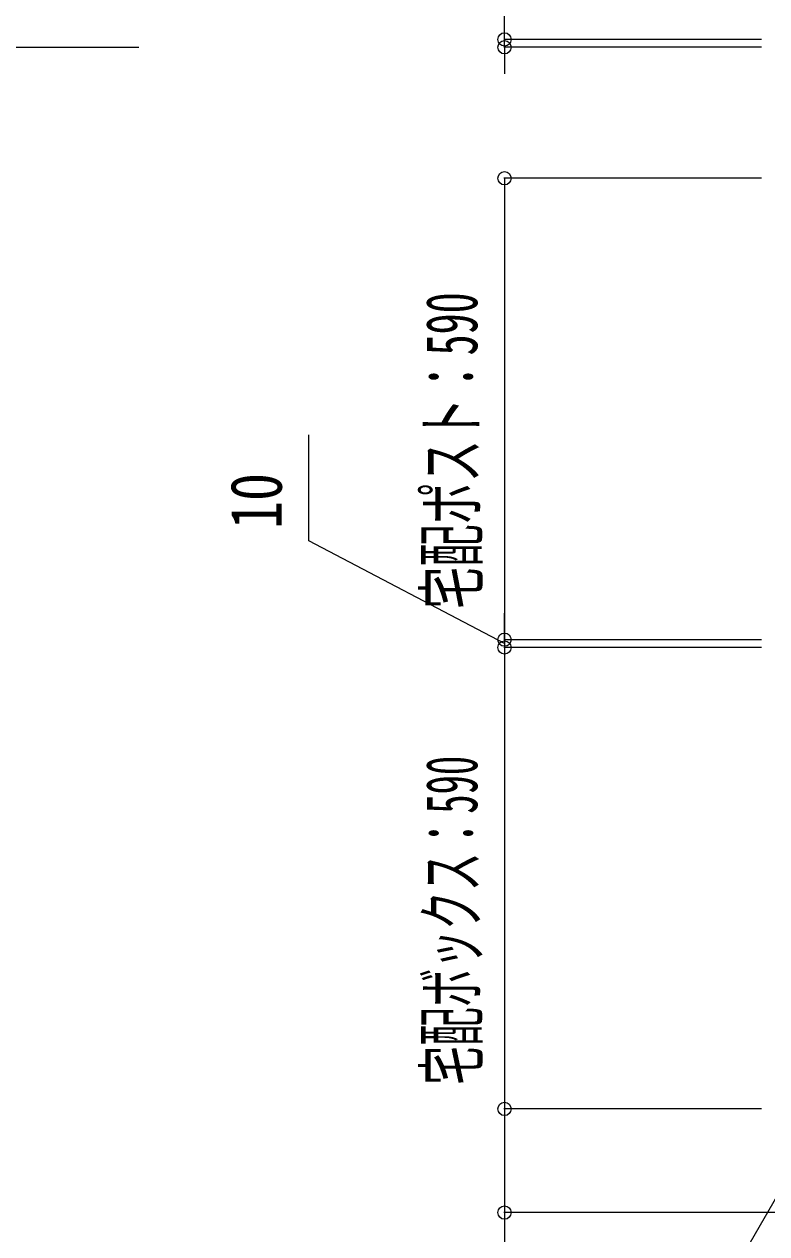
# Model space of a CAD drawing. Units: millimetres, scale not verified. Extents: x -8418 to 8410, y -5948 to 5940.
# Drawn here: x 4966 to 5916, y -3537 to -1991 of the extents above; entities that cross this region are included whole.
import ezdxf
from ezdxf.enums import TextEntityAlignment as Align

# ---------------------------------------------------------------- set-up
doc = ezdxf.new("R2010")
doc.units = ezdxf.units.MM
doc.header["$LTSCALE"] = 30
doc.layers.add('0-4_YKK_A1', color=4, linetype='Continuous')
doc.layers.add('0-5_YKK_D', color=6, linetype='Continuous')
doc.styles.add('ＭＳ ゴシック', font='')
doc.styles.get('ＭＳ ゴシック').set_extended_font_data('MS Gothic')

msp = doc.modelspace()

# ---------------------------------------------------------------- linework, layer by layer
at = {"layer": '0-4_YKK_A1'}
msp.add_line((6630.04, -3510.3), (5830.04, -3510.3), dxfattribs=at)
at = {"layer": '0-5_YKK_D'}
for p, q in [((5580.04, -2010.3), (5580.04, -1806.7)), ((5908.54, -2010.3), (5579.04, -2010.3)), ((5580.04, -2020.3), (5580.04, -2010.3)), ((5908.54, -2020.3), (5579.04, -2020.3)), ((5580.04, -2020.3), (5580.04, -2054.3)), ((5908.54, -2187.8), (5579.04, -2187.8)), ((5580.04, -2187.8), (5580.04, -2777.8)), ((5580.04, -2777.8), (5580.04, -2743.8)), ((5908.54, -2777.8), (5579.04, -2777.8)), ((5908.54, -2777.8), (5579.04, -2777.8)), ((5580.04, -2777.8), (5580.04, -2787.8)), ((5580.04, -2777.8), (5580.04, -2787.8)), ((5908.54, -2787.8), (5579.04, -2787.8)), ((5908.54, -2787.8), (5579.04, -2787.8)), ((5580.04, -2787.8), (5580.04, -3377.8)), ((5580.04, -2787.8), (5580.04, -2821.8)), ((5908.54, -3377.8), (5579.04, -3377.8)), ((5908.54, -3377.8), (5579.04, -3377.8)), ((5908.54, -3510.3), (5579.04, -3510.3))]:
    msp.add_line(p, q, dxfattribs=at)
for points in [[(3910.79, -2430.3), (3930.29, -2402.45), (4197.88, -2020.3), (5112.23, -2020.3)], [(5580.04, -2782.8), (5330.04, -2651.41), (5330.04, -2515.81)], [(6072.34, -3239.9), (6055.34, -3269.35), (5617.87, -4027.03), (5017.85, -4027.03)], [(5580.04, -3377.8), (5580.04, -3510.3), (5580.04, -3857.5)]]:
    msp.add_lwpolyline(points, dxfattribs=at)
for centre in [(5580.04, -2010.3), (5580.04, -2020.3), (5580.04, -2187.8), (5580.04, -2777.8), (5580.04, -2777.8), (5580.04, -2787.8), (5580.04, -2787.8), (5580.04, -3377.8), (5580.04, -3377.8), (5580.04, -3510.3)]:
    msp.add_circle(centre, 8.5, dxfattribs=at)

# ---------------------------------------------------------------- texts
at = {"layer": '0-5_YKK_D', "style": 'ＭＳ ゴシック'}
for s, width, p in [('宅配ポスト：590', 0.6, (5565.04, -2738.4)), ('10', 0.8, (5315.04, -2636.41)), ('宅配ボックス：590', 0.55, (5565.04, -3346.8))]:
    msp.add_text(s, height=65.98, rotation=90, dxfattribs=dict(at, width=width)).set_placement(p, align=Align.BOTTOM_LEFT)

doc.saveas('drawing.dxf')
